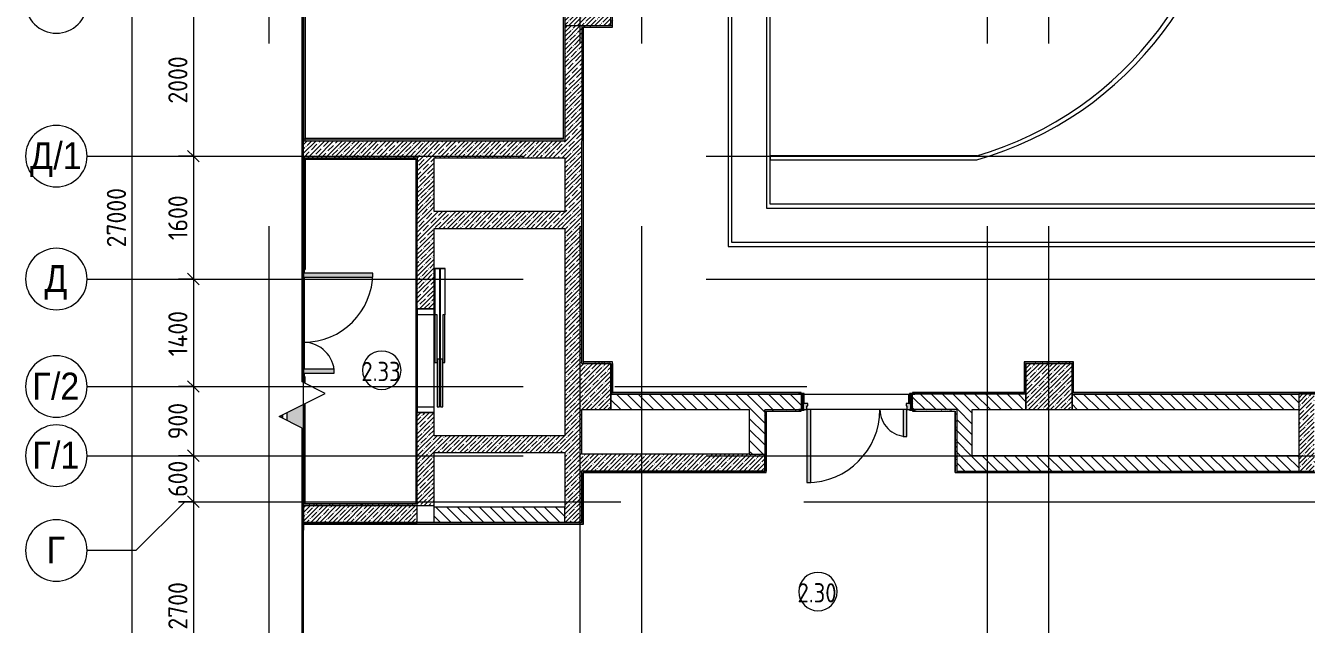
# Model space of a CAD drawing. Header units: millimetres. Extents: x -6228 to 201956, y -8553 to 30426.
# Drawn here: x 132094 to 148762, y 8903 to 16700 of the extents above; entities that cross this region are included whole.
import ezdxf

# ---------------------------------------------------------------- set-up
doc = ezdxf.new("R2010")
doc.units = ezdxf.units.MM
doc.linetypes.add('Осевая', pattern=[15875, 3175, -2381.25, 7937.5, -2381.25])
for name, color, linetype, lineweight in [('A-ANNO-DIMS', 7, 'Continuous', 9), ('A-ANNO-DIMS-100', 7, 'Continuous', 9), ('A-AREA-IDEN', 7, 'Continuous', 9), ('A-DETL-GENF', 7, 'Continuous', 9), ('A-WALL-4', 7, 'Continuous', 13), ('I-WALL-5', 7, 'Continuous', 9), ('S-COLS-2', 7, 'Continuous', 9), ('Оси', 7, 'Continuous', 9), ('Оси-1', 7, 'Continuous', 20), ('Оси-2', 7, 'Осевая', 9)]:
    doc.layers.add(name, color=color, linetype=linetype, lineweight=lineweight)
for name, color, linetype, lineweight, true_color in [('A-DOOR-5', 7, 'Continuous', 9, 0xaaaaaa), ('A-DOOR-6', 7, 'Continuous', 9, 0xe2e2e2), ('A-DOOR-FRAM-4', 7, 'Continuous', 9, 0xe2e2e2), ('A-DOOR-FRAM-5', 7, 'Continuous', 9, 0xaaaaaa), ('A-FLOR-3', 7, 'Continuous', 9, 0xaaaaaa), ('I-WALL-7', 9, 'Continuous', 9, 0x808080)]:
    doc.layers.add(name, color=color, linetype=linetype, lineweight=lineweight, true_color=true_color)
doc.styles.add('Arial_1', font='arial.ttf', dxfattribs={"width": 0.9, "height": 350})
doc.styles.add('GOST Common', font='GOST_Common.ttf', dxfattribs={"width": 0.9, "height": 250})
doc.styles.add('ISOCPEUR_1', font='isocpeur.ttf', dxfattribs={"width": 0.9, "height": 250})
doc.dimstyles.new('ISO-2_5_0_9К_БОЛЬШОЙ', dxfattribs={"dimscale": 304.8, "dimtxt": 248.995294, "dimasz": 0.492126, "dimexe": 0.393701, "dimexo": 0.984252, "dimgap": 0, "dimtad": 1, "dimdec": 0, "dimrnd": 10, "dimzin": 0, "dimdsep": 46, "dimtxsty": 'ISOCPEUR_1', "dimblk1": 'OBLIQUE', "dimblk2": 'OBLIQUE', "dimsah": 1, "dimcen": 0.09, "dimdle": 0.393701, "dimazin": 0, "dimtfac": 1, "dimtdec": 4, "dimtix": 1, "dimtmove": 0, "dimatfit": 3, "dimfxl": 1, "dimtvp": 1, "dimtolj": 1, "dimtzin": 0, "dimarcsym": 2})
doc.dimstyles.new('ISO-2_5_0_9К_БОЛЬШОЙ_1', dxfattribs={"dimscale": 304.8, "dimtxt": 248.995294, "dimasz": 0.492126, "dimexe": 0.393701, "dimexo": 0.984252, "dimgap": 0, "dimtad": 1, "dimdec": 0, "dimrnd": 10, "dimzin": 0, "dimdsep": 46, "dimtxsty": 'ISOCPEUR_1', "dimblk1": 'OBLIQUE', "dimblk2": 'OBLIQUE', "dimsah": 1, "dimcen": 0.09, "dimdle": 0.393701, "dimazin": 0, "dimtfac": 1, "dimtdec": 4, "dimtix": 1, "dimtmove": 2, "dimatfit": 3, "dimfxl": 1, "dimtvp": 1, "dimtolj": 1, "dimtzin": 0, "dimarcsym": 2})
pattern_1 = [(135, (96951.9, 0), (-70.71068, -70.71068), [])]
pattern_2 = [(45, (96951.9, 0), (-57.02463, 57.02463), []), (45, (97008.92, 0), (-57.02463, 57.02463), [100.806, -20.161, 3.353, -16.808])]
pattern_3 = [(0, (96951.896, 0), (121.92, 30.48), [10.058, -81.382, 10.058, -81.382, -487.68]), (0, (96951.896, 0), (121.92, 30.48), [-182.88, 10.058, -172.822, 10.058, -81.382, -213.36]), (0, (96951.896, 0), (121.92, 30.48), [-457.2, 10.058, -50.902, 10.058, -142.342]), (120, (96997.616, 15.24), (-87.356454, 90.345817), [10.058, -81.382, 10.058, -81.382, -487.68]), (120, (96997.616, 15.24), (-87.356454, 90.345817), [-182.88, 10.058, -172.822, 10.058, -81.382, -213.36]), (120, (96997.616, 15.24), (-87.356454, 90.345817), [-457.2, 10.058, -50.902, 10.058, -142.342]), (240, (97012.856, 76.2), (-34.563546, -120.825817), [10.058, -81.382, 10.058, -81.382, -487.68]), (240, (97012.856, 76.2), (-34.563546, -120.825817), [-182.88, 10.058, -172.822, 10.058, -81.382, -213.36]), (240, (97012.856, 76.2), (-34.563546, -120.825817), [-457.2, 10.058, -50.902, 10.058, -142.342])]

# ---------------------------------------------------------------- blocks, each defined once
blk = doc.blocks.new('BSC_Колонна _Прямоугольная - 600х600-V189-План зашивки приборов отопления в осях 1 этажа 12-23')
at = {"layer": 'S-COLS-2'}
h = blk.add_hatch(dxfattribs=at)
h.set_pattern_fill('FP_168', color=256, style=0, pattern_type=2)
h.set_pattern_definition([(45, (-42460, -17000), (-57.02463, 57.02463), []), (45, (-42402.975, -17000), (-57.02463, 57.02463), [100.806, -20.161, 3.353, -16.808])])
h.paths.add_polyline_path([(-300, -300), (300, -300), (300, 300), (-300, 300)])
for p, q in [((300, 300), (-300, 300)), ((-300, 300), (-300, -300)), ((300, -300), (300, 300)), ((-300, -300), (300, -300))]:
    blk.add_line(p, q, dxfattribs=at)
blk = doc.blocks.new('110_Дверь_СКБ_2Ст - Д-6_л__ ДОО_Дв_1450x2100h_Дверь из раздевальной в коридор-V204-План зашивки приборов отопления в осях 1 этажа 12-23')
at = {"layer": 'A-DOOR-5'}
h = blk.add_hatch(dxfattribs=at)
h.set_pattern_fill('FP_39', color=256, style=0, pattern_type=2)
h.set_pattern_definition([(135, (1576.41, 164.685), (-14.14214, -14.14214), []), (225, (1576.41, 164.685), (14.14214, -14.14214), [])])
h.paths.add_polyline_path([(737.5, 100), (712.5, 100), (712.5, -100), (737.5, -100)])
at = {"layer": 'A-DOOR-6'}
for points in [[(612.5, 1050), (612.5, 100), (662.5, 100), (662.5, 1050)], [(-637.5, 450), (-637.5, 100), (-587.5, 100), (-587.5, 450)]]:
    blk.add_hatch(color=256, dxfattribs=at).paths.add_polyline_path(points)
h = blk.add_hatch(color=256, dxfattribs=at)
h.paths.add_polyline_path([(-687.5, 100), (-687.5, 20), (-627.5, 20), (-627.5, 50), (-637.5, 50), (-637.5, 100)])
h.paths.add_polyline_path([(662.5, 100), (662.5, 50), (652.5, 50), (652.5, 20), (712.5, 20), (712.5, 100)])
at = {"layer": 'A-DOOR-FRAM-4'}
for points in [[(-742.5, 108), (-742.5, 100), (-672.5, 100), (-672.5, 108)], [(-672.5, 20), (-687.5, 20), (-687.5, -100), (-672.5, -100)], [(697.5, 108), (697.5, 100), (767.5, 100), (767.5, 108)], [(712.5, 20), (697.5, 20), (697.5, -100), (712.5, -100)], [(-672.5, -100), (-742.5, -100), (-742.5, -108), (-672.5, -108)], [(697.5, -100), (697.5, -108), (767.5, -108), (767.5, -100)]]:
    blk.add_hatch(color=256, dxfattribs=at).paths.add_polyline_path(points)
at = {"layer": 'A-DOOR-FRAM-5'}
h = blk.add_hatch(dxfattribs=at)
h.set_pattern_fill('FP_40', color=256, style=0, pattern_type=2)
h.set_pattern_definition([(45, (-546.384, 164.685), (-14.1421, 14.1421), []), (135, (-546.384, 164.685), (-14.1421, -14.1421), [])])
h.paths.add_polyline_path([(-712.5, 100), (-712.5, -100), (-687.5, -100), (-687.5, 100)])
at = {"layer": 'A-DOOR-5'}
for p, q in [((662.5, 1050), (612.5, 1050)), ((612.5, 1050), (612.5, 100)), ((662.5, 100), (662.5, 1050)), ((-637.5, 450), (-637.5, 100)), ((-587.5, 450), (-637.5, 450)), ((-587.5, 100), (-587.5, 450)), ((-637.5, 100), (-587.5, 100)), ((612.5, 100), (662.5, 100))]:
    blk.add_line(p, q, dxfattribs=at)
for centre, radius, start, end in [((662.5, 100), 950, 90, 180), ((-637.5, 100), 350, 360, 90)]:
    blk.add_arc(centre, radius, start, end, dxfattribs=at)
at = {"layer": 'A-DOOR-FRAM-5'}
for p, q in [((-672.5, 108), (-742.5, 108)), ((-742.5, 108), (-742.5, 100)), ((-742.5, 100), (-672.5, 100)), ((-687.5, 100), (-712.5, 100)), ((-712.5, 100), (-712.5, -100)), ((-637.5, 100), (-687.5, 100)), ((-687.5, 100), (-687.5, 20)), ((-687.5, -100), (-687.5, 100)), ((-687.5, 20), (-627.5, 20)), ((-672.5, 20), (-687.5, 20)), ((-687.5, 20), (-687.5, -100)), ((-672.5, 100), (-672.5, 108)), ((-672.5, -100), (-672.5, 20)), ((-637.5, 50), (-637.5, 100)), ((-627.5, 50), (-637.5, 50)), ((-627.5, 20), (-627.5, 50)), ((662.5, 50), (652.5, 50)), ((652.5, 50), (652.5, 20)), ((652.5, 20), (712.5, 20)), ((662.5, 100), (662.5, 50)), ((712.5, 100), (662.5, 100)), ((767.5, 108), (697.5, 108)), ((697.5, 108), (697.5, 100)), ((697.5, 100), (767.5, 100)), ((712.5, 20), (697.5, 20)), ((697.5, 20), (697.5, -100)), ((712.5, 20), (712.5, 100)), ((737.5, 100), (712.5, 100)), ((712.5, 100), (712.5, -100)), ((712.5, -100), (712.5, 20)), ((737.5, -100), (737.5, 100)), ((767.5, 100), (767.5, 108)), ((-672.5, -100), (-742.5, -100)), ((-742.5, -100), (-742.5, -108)), ((-742.5, -108), (-672.5, -108)), ((-712.5, -100), (-687.5, -100)), ((-687.5, -100), (-672.5, -100)), ((-672.5, -108), (-672.5, -100)), ((697.5, -100), (712.5, -100)), ((767.5, -100), (697.5, -100)), ((697.5, -100), (697.5, -108)), ((697.5, -108), (767.5, -108)), ((712.5, -100), (737.5, -100)), ((767.5, -108), (767.5, -100))]:
    blk.add_line(p, q, dxfattribs=at)
blk = doc.blocks.new('110_Дверь_СКБ_2Ст - Д-2 1450x2100h_Лестничная клетка EIS60-31576737-План зашивки приборов отопления в осях 1 этажа 12-23')
at = {"layer": 'A-DOOR-6'}
for points in [[(-588, 110), (-588, 1010), (-638, 1010), (-638, 110)], [(662, 510), (612, 510), (612, 110), (662, 110)]]:
    blk.add_hatch(color=256, dxfattribs=at).paths.add_polyline_path(points)
h = blk.add_hatch(color=256, dxfattribs=at)
h.paths.add_polyline_path([(712, 110), (662, 110), (662, 93), (712, 93)])
h.paths.add_polyline_path([(-638, 93), (-638, 110), (-688, 110), (-688, 93), (-670, 93)])
at = {"layer": 'A-DOOR-FRAM-4'}
for points in [[(-673, 110), (-673, 118), (-743, 118), (-743, 110)], [(767, 110), (767, 118), (698, 118), (698, 110)]]:
    blk.add_hatch(color=256, dxfattribs=at).paths.add_polyline_path(points)
at = {"layer": 'A-DOOR-5'}
for p, q in [((-638, 1010), (-638, 110)), ((-588, 1010), (-638, 1010)), ((-588, 110), (-588, 1010)), ((662, 510), (612, 510)), ((612, 510), (612, 110)), ((662, 110), (662, 510)), ((-638, 110), (-588, 110)), ((612, 110), (662, 110))]:
    blk.add_line(p, q, dxfattribs=at)
for centre, radius, start, end in [((-638, 110), 900, 0, 90), ((662, 110), 400, 90, 180)]:
    blk.add_arc(centre, radius, start, end, dxfattribs=at)
at = {"layer": 'A-DOOR-FRAM-5'}
for p, q in [((-673, 118), (-743, 118)), ((-743, 118), (-743, 110)), ((-743, 110), (-673, 110)), ((-638, 110), (-688, 110)), ((-688, 110), (-688, 93)), ((-673, 110), (-673, 118)), ((-638, 93), (-638, 110)), ((662, 110), (662, 93)), ((712, 110), (662, 110)), ((767, 118), (698, 118)), ((698, 118), (698, 110)), ((698, 110), (767, 110)), ((712, 93), (712, 110)), ((767, 110), (767, 118))]:
    blk.add_line(p, q, dxfattribs=at)
blk = doc.blocks.new('DOR_Дверь лифта - 1350х2050h-19118285-План зашивки приборов отопления в осях 1 этажа 12-23')
at = {"layer": 'A-DOOR-5'}
for p, q in [((-600, 125), (-720, 125)), ((-720, 125), (-720, 110)), ((-720, 110), (-600, 110)), ((-675, 110), (-675, -110)), ((-600, 110), (-675, 110)), ((-600, 110), (-600, 125)), ((600, 110), (-600, 110)), ((-600, 110), (-600, -110)), ((720, 125), (600, 125)), ((600, 125), (600, 110)), ((600, -110), (600, 110)), ((675, 110), (600, 110)), ((600, 110), (720, 110)), ((675, -110), (675, 110)), ((720, 110), (720, 125)), ((-675, -110), (-600, -110)), ((-600, -110), (600, -110)), ((-600, -150), (-600, -180)), ((20, -150), (-600, -150)), ((-20, -120), (-20, -150)), ((600, -120), (-20, -120)), ((-20, -150), (600, -150)), ((20, -180), (20, -150)), ((600, -110), (675, -110)), ((600, -150), (600, -120)), ((-600, -180), (20, -180)), ((-600, -190), (-600, -220)), ((20, -190), (-600, -190)), ((-600, -220), (20, -220)), ((-20, -220), (-20, -250)), ((600, -220), (-20, -220)), ((-20, -250), (600, -250)), ((20, -220), (20, -190)), ((600, -250), (600, -220))]:
    blk.add_line(p, q, dxfattribs=at)
at = {"layer": 'A-DOOR-FRAM-5'}
for p, q in [((600, -117), (600, -120)), ((1203, -117), (600, -117)), ((600, -120), (1200, -120)), ((1200, -120), (1200, -180)), ((1203, -183), (1203, -117)), ((1200, -180), (20, -180)), ((20, -180), (20, -183)), ((20, -183), (1203, -183)), ((1203, -187), (20, -187)), ((20, -187), (20, -190)), ((20, -190), (1200, -190)), ((600, -250), (600, -253)), ((1200, -250), (600, -250)), ((600, -253), (1203, -253)), ((1200, -190), (1200, -250)), ((1203, -253), (1203, -187))]:
    blk.add_line(p, q, dxfattribs=at)
blk = doc.blocks.new('DET_L_Линия разрыва - М100-30654842-План зашивки приборов отопления в осях 1 этажа 12-23')
at = {"layer": 'A-DETL-GENF'}
for p, q in [((11890, 300), (11740, 0)), ((12190, -300), (11890, 300)), ((11740, 0), (0, 0)), ((12340, 0), (12190, -300)), ((24080, 0), (12340, 0))]:
    blk.add_line(p, q, dxfattribs=at)
blk = doc.blocks.new('Ось сетки - D8-29747960-План зашивки приборов отопления в осях 1 этажа 12-23')
at = {"layer": 'Оси-1'}
for start, end in [(360, 180), (180, 360)]:
    blk.add_arc((0, 0), 4, start, end, dxfattribs=at)
blk = doc.blocks.new('DIMBLOCK6-План зашивки приборов отопления в осях 1 этажа 12-23')
at = {"layer": 'A-ANNO-DIMS-100', "lineweight": 20}
for p, q in [((134278, 17000), (134203, 17075)), ((134278, 17000), (134353, 16925)), ((134278, 15000), (134203, 15075)), ((134278, 15000), (134353, 14925))]:
    blk.add_line(p, q, dxfattribs=at)
at = {"layer": 'A-ANNO-DIMS-100'}
for p, q in [((134084, 17000), (134398, 17000)), ((134278, 17000), (134084, 17000)), ((134278, 17000), (134278, 15000)), ((134084, 15000), (134398, 15000)), ((134278, 15000), (134084, 15000))]:
    blk.add_line(p, q, dxfattribs=at)
at = {"layer": 'A-ANNO-DIMS-100', "color": 0, "insert": (133951, 15684), "char_height": 250, "width": 758.48, "attachment_point": 1, "rotation": 90, "line_spacing_factor": 1.149209, "style": 'ISOCPEUR_1'}
blk.add_mtext('2000', dxfattribs=at)
blk = doc.blocks.new('_Oblique')
at = {"color": 0, "linetype": 'ByBlock', "lineweight": -2}
blk.add_line((-0.5, -0.5), (0.5, 0.5), dxfattribs=at)
blk = doc.blocks.new('DIMBLOCK7-План зашивки приборов отопления в осях 1 этажа 12-23')
at = {"layer": 'A-ANNO-DIMS-100', "lineweight": 20}
for p, q in [((134278, 15000), (134203, 15075)), ((134278, 15000), (134353, 14925)), ((134278, 13400), (134203, 13475)), ((134278, 13400), (134353, 13325))]:
    blk.add_line(p, q, dxfattribs=at)
at = {"layer": 'A-ANNO-DIMS-100'}
for p, q in [((134084, 15000), (134398, 15000)), ((134278, 15000), (134084, 15000)), ((134278, 15000), (134278, 13400)), ((134084, 13400), (134398, 13400)), ((134278, 13400), (134084, 13400))]:
    blk.add_line(p, q, dxfattribs=at)
at = {"layer": 'A-ANNO-DIMS-100', "color": 0, "insert": (133951, 13906), "char_height": 250, "width": 706.76, "attachment_point": 1, "rotation": 90, "line_spacing_factor": 1.149209, "style": 'ISOCPEUR_1'}
blk.add_mtext('1600', dxfattribs=at)
blk = doc.blocks.new('DIMBLOCK8-План зашивки приборов отопления в осях 1 этажа 12-23')
at = {"layer": 'A-ANNO-DIMS-100'}
for p, q in [((134084, 13400), (134398, 13400)), ((134278, 13400), (134084, 13400)), ((134278, 13400), (134278, 12000)), ((134084, 12000), (134398, 12000)), ((134278, 12000), (134084, 12000))]:
    blk.add_line(p, q, dxfattribs=at)
at = {"layer": 'A-ANNO-DIMS-100', "lineweight": 20}
for p, q in [((134278, 13400), (134203, 13475)), ((134278, 13400), (134353, 13325)), ((134278, 12000), (134203, 12075)), ((134278, 12000), (134353, 11925))]:
    blk.add_line(p, q, dxfattribs=at)
at = {"layer": 'A-ANNO-DIMS-100', "color": 0, "insert": (133951, 12394), "char_height": 250, "width": 735.49, "attachment_point": 1, "rotation": 90, "line_spacing_factor": 1.149209, "style": 'ISOCPEUR_1'}
blk.add_mtext('1400', dxfattribs=at)
blk = doc.blocks.new('DIMBLOCK9-План зашивки приборов отопления в осях 1 этажа 12-23')
at = {"layer": 'A-ANNO-DIMS-100', "lineweight": 20}
for p, q in [((134278, 12000), (134203, 12075)), ((134278, 12000), (134353, 11925)), ((134278, 11100), (134203, 11175)), ((134278, 11100), (134353, 11025))]:
    blk.add_line(p, q, dxfattribs=at)
at = {"layer": 'A-ANNO-DIMS-100'}
for p, q in [((134084, 12000), (134398, 12000)), ((134278, 12000), (134084, 12000)), ((134278, 12000), (134278, 11100)), ((134084, 11100), (134398, 11100)), ((134278, 11100), (134084, 11100))]:
    blk.add_line(p, q, dxfattribs=at)
at = {"layer": 'A-ANNO-DIMS-100', "color": 0, "insert": (133951, 11313), "char_height": 250, "width": 568.86, "attachment_point": 1, "rotation": 90, "line_spacing_factor": 1.149209, "style": 'ISOCPEUR_1'}
blk.add_mtext('900', dxfattribs=at)
blk = doc.blocks.new('DIMBLOCK10-План зашивки приборов отопления в осях 1 этажа 12-23')
at = {"layer": 'A-ANNO-DIMS-100', "lineweight": 20}
for p, q in [((134278, 11100), (134203, 11175)), ((134278, 11100), (134353, 11025)), ((134278, 10500), (134203, 10575)), ((134278, 10500), (134353, 10425))]:
    blk.add_line(p, q, dxfattribs=at)
at = {"layer": 'A-ANNO-DIMS-100'}
for p, q in [((134084, 11100), (134398, 11100)), ((134278, 11100), (134084, 11100)), ((134278, 11100), (134278, 10500)), ((134084, 10500), (134398, 10500)), ((134278, 10500), (134084, 10500))]:
    blk.add_line(p, q, dxfattribs=at)
at = {"layer": 'A-ANNO-DIMS-100', "color": 0, "insert": (133951, 10563), "char_height": 250, "width": 568.86, "attachment_point": 1, "rotation": 90, "line_spacing_factor": 1.149209, "style": 'ISOCPEUR_1'}
blk.add_mtext('600', dxfattribs=at)
blk = doc.blocks.new('DIMBLOCK11-План зашивки приборов отопления в осях 1 этажа 12-23')
at = {"layer": 'A-ANNO-DIMS-100', "lineweight": 20}
for p, q in [((134278, 10500), (134203, 10575)), ((134278, 10500), (134353, 10425)), ((134278, 7800), (134203, 7875)), ((134278, 7800), (134353, 7725))]:
    blk.add_line(p, q, dxfattribs=at)
at = {"layer": 'A-ANNO-DIMS-100'}
for p, q in [((134084, 10500), (134398, 10500)), ((134278, 10500), (134084, 10500)), ((134278, 10500), (134278, 7800)), ((134084, 7800), (134398, 7800)), ((134278, 7800), (134084, 7800))]:
    blk.add_line(p, q, dxfattribs=at)
at = {"layer": 'A-ANNO-DIMS-100', "color": 0, "insert": (133951, 8834), "char_height": 250, "width": 758.48, "attachment_point": 1, "rotation": 90, "line_spacing_factor": 1.149209, "style": 'ISOCPEUR_1'}
blk.add_mtext('2700', dxfattribs=at)
blk = doc.blocks.new('DIMBLOCK14-План зашивки приборов отопления в осях 1 этажа 12-23')
at = {"layer": 'A-ANNO-DIMS-100', "lineweight": 20}
for p, q in [((133478, 27000), (133403, 27075)), ((133478, 27000), (133553, 26925)), ((133478, 0), (133403, 75)), ((133478, 0), (133553, -75))]:
    blk.add_line(p, q, dxfattribs=at)
at = {"layer": 'A-ANNO-DIMS-100'}
for p, q in [((133478, 27120), (133478, -120)), ((133284, 27000), (133598, 27000)), ((133478, 27000), (133284, 27000)), ((133284, 0), (133598, 0)), ((133478, 0), (133284, 0))]:
    blk.add_line(p, q, dxfattribs=at)
at = {"layer": 'A-ANNO-DIMS-100', "color": 0, "insert": (133151, 13812), "char_height": 250, "width": 948.1, "attachment_point": 1, "rotation": 90, "line_spacing_factor": 1.149209, "style": 'ISOCPEUR_1'}
blk.add_mtext('27000', dxfattribs=at)
blk = doc.blocks.new('Марка_Помещения - Номер-25198446-План зашивки приборов отопления в осях 1 этажа 12-23')
at = {"layer": 'A-AREA-IDEN'}
for start, end in [(360, 180), (180, 360)]:
    blk.add_arc((0, 0), 2.5, start, end, dxfattribs=at)

msp = doc.modelspace()

# ---------------------------------------------------------------- hatches: boundary and pattern name
at = {"layer": 'I-WALL-5'}
h = msp.add_hatch(dxfattribs=at)
h.set_pattern_fill('FP_157', color=256, style=0, pattern_type=2)
h.set_pattern_definition(pattern_2)
h.paths.add_polyline_path([(135694.5, 10450), (135711.9, 10450), (135711.9, 11768.5), (135491.9, 11658.5), (135491.9, 11561.2), (135694.5, 11459.9), (135694.5, 10468.1)])
h.paths.add_polyline_path([(135711.9, 12051.2), (135711.9, 12125), (135694.5, 12125), (135694.5, 12059.9), (135701.3, 12056.5)])
h.paths.add_polyline_path([(135694.5, 13525), (135711.9, 13525), (135711.9, 21575), (135694.5, 21575), (135694.5, 13580)])
h.paths.add_polyline_path([(135694.5, 22975), (135711.9, 22975), (135711.9, 23420.3), (135694.5, 23420.3), (135694.5, 23030)])
h = msp.add_hatch(dxfattribs=at)
h.set_pattern_fill('FP_157', color=256, style=0, pattern_type=2)
h.set_pattern_definition(pattern_2)
h.paths.add_polyline_path([(139111.9, 15200), (139331.9, 15200), (139331.9, 16700), (139111.9, 16700), (139111.9, 15390.1)])
h = msp.add_hatch(dxfattribs=at)
h.set_pattern_fill('FP_157', color=256, style=0, pattern_type=2)
h.set_pattern_definition(pattern_2)
h.paths.add_polyline_path([(139331.9, 14980), (139331.9, 15200), (135711.9, 15200), (135711.9, 14980), (139111.9, 14980)])
h = msp.add_hatch(dxfattribs=at)
h.set_pattern_fill('FP_157', color=256, style=0, pattern_type=2)
h.set_pattern_definition(pattern_2)
h.paths.add_polyline_path([(137411.9, 14280), (137411.9, 14980), (137191.9, 14980), (137191.9, 14280)])
h = msp.add_hatch(dxfattribs=at)
h.set_pattern_fill('FP_157', color=256, style=0, pattern_type=2)
h.set_pattern_definition(pattern_2)
h.paths.add_polyline_path([(139111.9, 10230), (139331.9, 10230), (139331.9, 11700), (139111.9, 11700), (139111.9, 10430)])
h.paths.add_polyline_path([(139331.9, 12300), (139331.9, 14980), (139111.9, 14980), (139111.9, 12300)])
h = msp.add_hatch(dxfattribs=at)
h.set_pattern_fill('FP_157', color=256, style=0, pattern_type=2)
h.set_pattern_definition(pattern_2)
h.paths.add_polyline_path([(137411.9, 10450), (137411.9, 11660), (137191.9, 11660), (137191.9, 10450)])
h.paths.add_polyline_path([(137411.9, 13010), (137411.9, 14280), (137191.9, 14280), (137191.9, 13010)])
h = msp.add_hatch(dxfattribs=at)
h.set_pattern_fill('FP_157', color=256, style=0, pattern_type=2)
h.set_pattern_definition(pattern_2)
h.paths.add_polyline_path([(139111.9, 14060), (139111.9, 14280), (137411.9, 14280), (137411.9, 14060), (138179.9, 14060)])
h = msp.add_hatch(dxfattribs=at)
h.set_pattern_fill('FP_159', color=256, style=0, pattern_type=2)
h.set_pattern_definition(pattern_1)
h.paths.add_polyline_path([(148661.9, 11700), (148661.9, 11900), (145711.9, 11900), (145711.9, 11700), (148555.1, 11700)])
h.paths.add_polyline_path([(145111.9, 11700), (145111.9, 11900), (143637.6, 11900), (143637.6, 11700), (144732.7, 11700)])
h.paths.add_polyline_path([(142187.6, 11700), (142187.6, 11900), (139711.9, 11900), (139711.9, 11700), (142157.6, 11700)])
h = msp.add_hatch(dxfattribs=at)
h.set_pattern_fill('FP_157', color=256, style=0, pattern_type=2)
h.set_pattern_definition(pattern_2)
h.paths.add_polyline_path([(148661.9, 10900), (148861.9, 10900), (148861.9, 11900), (148661.9, 11900), (148661.9, 11100)])
h = msp.add_hatch(dxfattribs=at)
h.set_pattern_fill('FP_159', color=256, style=0, pattern_type=2)
h.set_pattern_definition(pattern_1)
h.paths.add_polyline_path([(141712.6, 11120), (141712.6, 11700), (141512.6, 11700), (141512.6, 11120)])
h = msp.add_hatch(dxfattribs=at)
h.set_pattern_fill('FP_159', color=256, style=0, pattern_type=2)
h.set_pattern_definition(pattern_1)
h.paths.add_polyline_path([(144412.6, 11100), (144412.6, 11700), (144212.6, 11700), (144212.6, 11100)])
h = msp.add_hatch(dxfattribs=at)
h.set_pattern_fill('FP_157', color=256, style=0, pattern_type=2)
h.set_pattern_definition(pattern_2)
h.paths.add_polyline_path([(135441.9, 11586.2), (135441.9, 11633.5), (135394.5, 11609.9)])
h = msp.add_hatch(dxfattribs=at)
h.set_pattern_fill('FP_157', color=256, style=0, pattern_type=2)
h.set_pattern_definition(pattern_2)
h.paths.add_polyline_path([(139111.9, 11140), (139111.9, 11360), (137411.9, 11360), (137411.9, 11140), (138179.9, 11140)])
h = msp.add_hatch(dxfattribs=at)
h.set_pattern_fill('FP_157', color=256, style=0, pattern_type=2)
h.set_pattern_definition(pattern_2)
h.paths.add_polyline_path([(141712.6, 10900), (141712.6, 11120), (139331.9, 11120), (139331.9, 10900), (141092.2, 10900)])
h = msp.add_hatch(dxfattribs=at)
h.set_pattern_fill('FP_159', color=256, style=0, pattern_type=2)
h.set_pattern_definition(pattern_1)
h.paths.add_polyline_path([(158111.9, 10900), (158111.9, 11100), (156291.9, 11100), (156291.9, 10900), (157838.1, 10900)])
h.paths.add_polyline_path([(155391.9, 10900), (155391.9, 11100), (155181.9, 11100), (155181.9, 10900), (155289.8, 10900)])
h.paths.add_polyline_path([(154261.9, 10900), (154481.9, 10900), (154481.9, 11100), (154261.9, 11100), (154261.9, 10980)])
h.paths.add_polyline_path([(152377.5, 10900), (152451.9, 10900), (152451.9, 11100), (148861.9, 11100), (148861.9, 10900), (152013.5, 10900)])
h.paths.add_polyline_path([(153469.6, 10900), (153561.9, 10900), (153561.9, 11100), (153351.9, 11100), (153351.9, 10900)])
h.paths.add_polyline_path([(148373.1, 10900), (148661.9, 10900), (148661.9, 11100), (144212.6, 11100), (144212.6, 10900), (147645, 10900)])
h = msp.add_hatch(dxfattribs=at)
h.set_pattern_fill('FP_157', color=256, style=0, pattern_type=2)
h.set_pattern_definition(pattern_2)
h.paths.add_polyline_path([(137191.9, 10230), (137191.9, 10450), (135711.9, 10450), (135711.9, 10230), (136723.7, 10230)])
h = msp.add_hatch(dxfattribs=at)
h.set_pattern_fill('FP_159', color=256, style=0, pattern_type=2)
h.set_pattern_definition(pattern_1)
h.paths.add_polyline_path([(139111.9, 10230), (139111.9, 10430), (137411.9, 10430), (137411.9, 10230), (138179.9, 10230)])
at = {"layer": 'I-WALL-7'}
h = msp.add_hatch(dxfattribs=at)
h.set_pattern_fill('FP_186', color=256, style=0, pattern_type=2)
h.set_pattern_definition(pattern_3)
h.paths.add_polyline_path([(135711.9, 15200), (135731.9, 15200), (135731.9, 21575), (135719.9, 21575), (135719.9, 21520), (135711.9, 21520), (135711.9, 15220)])
h.paths.add_polyline_path([(135731.9, 22975), (135731.9, 23380), (135711.9, 23380), (135711.9, 23030), (135719.9, 23030), (135719.9, 22975)])
h = msp.add_hatch(dxfattribs=at)
h.set_pattern_fill('FP_186', color=256, style=0, pattern_type=2)
h.set_pattern_definition(pattern_3)
h.paths.add_polyline_path([(139091.9, 15220), (139111.9, 15220), (139111.9, 23380), (139091.9, 23379), (139091.9, 15390.1)])
h = msp.add_hatch(dxfattribs=at)
h.set_pattern_fill('FP_186', color=256, style=0, pattern_type=2)
h.set_pattern_definition(pattern_3)
h.paths.add_polyline_path([(139731.9, 16680), (139731.9, 17320), (139711.9, 17320), (139711.9, 16680)])
h = msp.add_hatch(dxfattribs=at)
h.set_pattern_fill('FP_186', color=256, style=0, pattern_type=2)
h.set_pattern_definition(pattern_3)
h.paths.add_polyline_path([(139711.9, 16680), (139711.9, 16700), (139331.9, 16700), (139331.9, 16680), (139636.1, 16680)])
h = msp.add_hatch(dxfattribs=at)
h.set_pattern_fill('FP_186', color=256, style=0, pattern_type=2)
h.set_pattern_definition(pattern_3)
h.paths.add_polyline_path([(139351.9, 12300), (139351.9, 16680), (139331.9, 16680), (139331.9, 12300)])
h = msp.add_hatch(dxfattribs=at)
h.set_pattern_fill('FP_186', color=256, style=0, pattern_type=2)
h.set_pattern_definition(pattern_3)
h.paths.add_polyline_path([(138179.9, 15200), (139111.9, 15200), (139111.9, 15220), (135711.9, 15220), (135711.9, 15200), (136723.7, 15200)])
h = msp.add_hatch(dxfattribs=at)
h.set_pattern_fill('FP_186', color=256, style=0, pattern_type=2)
h.set_pattern_definition(pattern_3)
h.paths.add_polyline_path([(137191.9, 14960), (137191.9, 14980), (135711.9, 14980), (135711.9, 14960), (137171.9, 14960)])
h = msp.add_hatch(dxfattribs=at)
h.set_pattern_fill('FP_186', color=256, style=0, pattern_type=2)
h.set_pattern_definition(pattern_3)
h.paths.add_polyline_path([(135711.9, 10450), (135731.9, 10450), (135731.9, 11778.5), (135711.9, 11768.5), (135711.9, 10757.6)])
h.paths.add_polyline_path([(135731.9, 12041.2), (135731.9, 12125), (135719.9, 12125), (135719.9, 12070), (135711.9, 12070), (135712.8, 12050.7), (135719.9, 12047.2)])
h.paths.add_polyline_path([(135731.9, 13525), (135731.9, 14960), (135711.9, 14960), (135712.7, 13580), (135719.9, 13580), (135719.9, 13525)])
h = msp.add_hatch(dxfattribs=at)
h.set_pattern_fill('FP_186', color=256, style=0, pattern_type=2)
h.set_pattern_definition(pattern_3)
h.paths.add_polyline_path([(137191.9, 10470), (137191.9, 14960), (137171.9, 14960), (137171.9, 10470)])
h = msp.add_hatch(dxfattribs=at)
h.set_pattern_fill('FP_186', color=256, style=0, pattern_type=2)
h.set_pattern_definition(pattern_3)
h.paths.add_polyline_path([(139711.9, 12300), (139731.9, 12300), (139731.9, 12320), (139351.9, 12320), (139351.9, 12300), (139636.1, 12300)])
h = msp.add_hatch(dxfattribs=at)
h.set_pattern_fill('FP_186', color=256, style=0, pattern_type=2)
h.set_pattern_definition(pattern_3)
h.paths.add_polyline_path([(139731.9, 11900), (139731.9, 12300), (139711.9, 12300), (139711.9, 11900)])
h = msp.add_hatch(dxfattribs=at)
h.set_pattern_fill('FP_186', color=256, style=0, pattern_type=2)
h.set_pattern_definition(pattern_3)
h.paths.add_polyline_path([(145111.9, 11920), (145111.9, 12320), (145091.9, 12320), (145091.9, 11920)])
h = msp.add_hatch(dxfattribs=at)
h.set_pattern_fill('FP_186', color=256, style=0, pattern_type=2)
h.set_pattern_definition(pattern_3)
h.paths.add_polyline_path([(145711.9, 12300), (145731.9, 12300), (145731.9, 12320), (145111.9, 12320), (145111.9, 12300), (145460.7, 12300)])
h = msp.add_hatch(dxfattribs=at)
h.set_pattern_fill('FP_186', color=256, style=0, pattern_type=2)
h.set_pattern_definition(pattern_3)
h.paths.add_polyline_path([(145731.9, 11900), (145731.9, 12300), (145711.9, 12300), (145711.9, 11900)])
h = msp.add_hatch(dxfattribs=at)
h.set_pattern_fill('FP_186', color=256, style=0, pattern_type=2)
h.set_pattern_definition(pattern_3)
h.paths.add_polyline_path([(143667.6, 11900), (145111.9, 11900), (145111.9, 11920), (143637.6, 11920), (143637.6, 11908), (143667.6, 11908), (143667.6, 11900.4)])
h.paths.add_polyline_path([(141820.3, 11900), (142157.6, 11900), (142157.6, 11908), (142187.6, 11908), (142187.6, 11920), (139731.9, 11920), (139731.9, 11900), (141092.2, 11900)])
h = msp.add_hatch(dxfattribs=at)
h.set_pattern_fill('FP_186', color=256, style=0, pattern_type=2)
h.set_pattern_definition(pattern_3)
h.paths.add_polyline_path([(151111.9, 11900), (151111.9, 11920), (145731.9, 11920), (145731.9, 11900), (150557.3, 11900)])
h = msp.add_hatch(dxfattribs=at)
h.set_pattern_fill('FP_186', color=256, style=0, pattern_type=2)
h.set_pattern_definition(pattern_3)
h.paths.add_polyline_path([(144191.6, 11680), (144192.6, 11680), (144192.6, 11700), (143667.6, 11698.9), (143667.6, 11692), (143637.6, 11692), (143637.6, 11680), (144004.6, 11680)])
h.paths.add_polyline_path([(142157.6, 11680), (142187.6, 11680), (142187.6, 11692), (142157.6, 11692), (142157.6, 11700), (141712.6, 11700), (141712.6, 11680), (141820.3, 11680)])
h = msp.add_hatch(dxfattribs=at)
h.set_pattern_fill('FP_186', color=256, style=0, pattern_type=2)
h.set_pattern_definition(pattern_3)
h.paths.add_polyline_path([(141712.6, 10900), (141732.6, 10900), (141732.6, 11680), (141712.6, 11680), (141712.6, 11120)])
h = msp.add_hatch(dxfattribs=at)
h.set_pattern_fill('FP_186', color=256, style=0, pattern_type=2)
h.set_pattern_definition(pattern_3)
h.paths.add_polyline_path([(144192.6, 10900), (144212.6, 10900), (144212.6, 11700), (144192.6, 11700), (144192.6, 11336.7)])
h = msp.add_hatch(dxfattribs=at)
h.set_pattern_fill('FP_186', color=256, style=0, pattern_type=2)
h.set_pattern_definition(pattern_3)
h.paths.add_polyline_path([(139331.9, 10210), (139351.9, 10210), (139351.9, 10900), (139331.9, 10900), (139331.9, 10230)])
h = msp.add_hatch(dxfattribs=at)
h.set_pattern_fill('FP_186', color=256, style=0, pattern_type=2)
h.set_pattern_definition(pattern_3)
h.paths.add_polyline_path([(141732.6, 10880), (141732.6, 10900), (139351.9, 10900), (139352.9, 10880), (141092.2, 10880)])
h = msp.add_hatch(dxfattribs=at)
h.set_pattern_fill('FP_186', color=256, style=0, pattern_type=2)
h.set_pattern_definition(pattern_3)
h.paths.add_polyline_path([(157838.1, 10880), (158311.9, 10880), (158311.9, 10900), (156091.9, 10900), (156091.9, 10880), (157110.1, 10880)])
h.paths.add_polyline_path([(155289.8, 10880), (155391.9, 10880), (155391.9, 10900), (155181.9, 10900), (155181.9, 10880)])
h.paths.add_polyline_path([(153561.9, 10880), (153561.9, 10900), (153351.9, 10900), (153351.9, 10880), (153469.6, 10880)])
h.paths.add_polyline_path([(152651.9, 10880), (152651.9, 10900), (144192.6, 10900), (144192.6, 10880), (152377.5, 10880)])
h.paths.add_polyline_path([(154261.9, 10880), (154481.9, 10880), (154481.9, 10900), (154261.9, 10900)])
h = msp.add_hatch(dxfattribs=at)
h.set_pattern_fill('FP_186', color=256, style=0, pattern_type=2)
h.set_pattern_definition(pattern_3)
h.paths.add_polyline_path([(137191.9, 10450), (137191.9, 10470), (135731.9, 10470), (135731.9, 10450), (136723.7, 10450)])
h = msp.add_hatch(dxfattribs=at)
h.set_pattern_fill('FP_186', color=256, style=0, pattern_type=2)
h.set_pattern_definition(pattern_3)
h.paths.add_polyline_path([(139331.9, 10210), (139331.9, 10230), (135694.5, 10230), (135694.5, 10210), (138179.9, 10210)])
h = msp.add_hatch(dxfattribs=at)
h.set_pattern_fill('FP_186', color=256, style=0, pattern_type=2)
h.set_pattern_definition(pattern_3)
h.paths.add_polyline_path([(135711.9, 7900), (135711.9, 8000), (135694.5, 8000), (135694.5, 7900)])
h.paths.add_polyline_path([(135711.9, 10130), (135711.9, 10230), (135694.5, 10230), (135694.5, 10130)])
at = {"layer": 'S-COLS-2'}
h = msp.add_hatch(dxfattribs=at)
h.set_pattern_fill('FP_157', color=256, style=0, pattern_type=2)
h.set_pattern_definition(pattern_2)
h.paths.add_polyline_path([(139111.9, 11700), (139711.9, 11700), (139711.9, 12300), (139111.9, 12300), (139111.9, 11915.7)])
h = msp.add_hatch(dxfattribs=at)
h.set_pattern_fill('FP_157', color=256, style=0, pattern_type=2)
h.set_pattern_definition(pattern_2)
h.paths.add_polyline_path([(145111.9, 11700), (145711.9, 11700), (145711.9, 12300), (145111.9, 12300), (145111.9, 11900)])

# ---------------------------------------------------------------- linework, layer by layer
at = {"layer": 'A-FLOR-3'}
for p, q in [((141235.5, 24981.3), (141235.5, 13824.4)), ((141285.5, 13874.4), (141285.5, 24931.3)), ((141735.5, 24481.3), (141735.5, 14324.4)), ((141785.5, 14374.4), (141785.5, 24431.3)), ((144471.6, 15002.8), (141781.9, 15002.8)), ((141781.9, 15002.8), (141781.9, 14952.8)), ((141781.9, 14952.8), (144471.6, 14952.8)), ((151388.7, 14374.4), (141785.5, 14374.4)), ((141735.5, 14324.4), (161091.9, 14324.4)), ((161541.9, 13874.4), (141285.5, 13874.4)), ((141235.5, 13824.4), (161591.9, 13824.4)), ((135721.9, 13475), (135721.9, 13525)), ((135721.9, 12225), (135721.9, 13425)), ((135721.9, 12125), (135721.9, 12175)), ((143587.6, 11780), (143587.6, 11889.6)), ((143587.6, 11889.6), (143597.6, 11889.6))]:
    msp.add_line(p, q, dxfattribs=at)
for centre, radius, start, end in [((143216.9, 19382.8), 4604.2, 285.81331, 74.18669), ((143187.4, 19382.8), 4564.4, 286.34112, 73.65888)]:
    msp.add_arc(centre, radius, start, end, dxfattribs=at)
at = {"layer": 'A-WALL-4'}
for p, q in [((139091.9, 23380), (139091.9, 15220)), ((135711.9, 15200), (135711.9, 21520)), ((139331.9, 16700), (139331.9, 15200)), ((139352.9, 16680), (139351.9, 16680)), ((139351.9, 16680), (139351.9, 12320)), ((135711.9, 15200), (135731.9, 15200)), ((139090.9, 15220), (139091.9, 15220)), ((135711.9, 14980), (137191.9, 14980)), ((135711.9, 14980), (135711.9, 13580)), ((137171.9, 14960), (135731.9, 14960)), ((135731.9, 14960), (135731.9, 13525)), ((137191.9, 14980), (137191.9, 14280)), ((139731.9, 12320), (139351.9, 12320)), ((139731.9, 12300), (139731.9, 11920)), ((145091.9, 12320), (145091.9, 11920)), ((145731.9, 11920), (145731.9, 12300)), ((135711.9, 12051.2), (135711.9, 12070)), ((135731.9, 12041.2), (135731.9, 12125)), ((139711.9, 11900), (142157.6, 11900)), ((145111.9, 11900), (143667.6, 11900)), ((145090.9, 11920), (145091.9, 11920)), ((145711.9, 11900), (148661.9, 11900)), ((151091.9, 11920), (145731.9, 11920)), ((135711.9, 11768.5), (135711.9, 10450)), ((135731.9, 10470), (135731.9, 11778.5)), ((141712.6, 11700), (142157.6, 11700)), ((141712.6, 11700), (141712.6, 11120)), ((141732.6, 11680), (142187.6, 11680)), ((141732.6, 11680), (141732.6, 10900)), ((144212.6, 11700), (143667.6, 11700)), ((144192.6, 11680), (144191.6, 11680)), ((144192.6, 11680), (144192.6, 10900)), ((137191.9, 10450), (137191.9, 11660)), ((141512.6, 11120), (141712.6, 11120)), ((148661.9, 11100), (148661.9, 10900)), ((141712.6, 10900), (139331.9, 10900)), ((139351.9, 10210), (139351.9, 10880)), ((141732.6, 10880), (139351.9, 10880)), ((144191.6, 10880), (144192.6, 10880)), ((144212.6, 10900), (148661.9, 10900)), ((135711.9, 10450), (137191.9, 10450)), ((137171.9, 10470), (135731.9, 10470)), ((139111.9, 10230), (139111.9, 10430)), ((135711.9, 10230), (135694.5, 10230)), ((135711.9, 10210), (135711.9, 10130))]:
    msp.add_line(p, q, dxfattribs=at)
at = {"layer": 'I-WALL-5'}
for p, q in [((139090.9, 23379), (139090.9, 15220)), ((135731.9, 15200), (135731.9, 21625)), ((135732.9, 21625), (135732.9, 15220.5)), ((139731.9, 16680), (139731.9, 17320)), ((139732.9, 16679), (139732.9, 17321)), ((139111.9, 16700), (139111.9, 15200)), ((139352.9, 16680), (139731.9, 16680)), ((139352.9, 12321), (139352.9, 16679)), ((139352.9, 16679), (139732.9, 16679)), ((139091.9, 16620.4), (139090.9, 16620.4)), ((135731.9, 16499.6), (135732.9, 16499.6)), ((135732.9, 16398.1), (135731.9, 16398.1)), ((139090.9, 15220), (135711.9, 15220)), ((135731.9, 15231), (139090.9, 15231)), ((139090.9, 15230), (135731.9, 15230)), ((135731.9, 15220.5), (135732.9, 15220.5)), ((135731.9, 15200), (139111.9, 15200)), ((139331.9, 12300), (139331.9, 15200)), ((135732.9, 14959), (137170.9, 14959)), ((135732.9, 13525), (135732.9, 14959)), ((137170.9, 14959), (137170.9, 10471)), ((137171.9, 14960), (137171.9, 10470)), ((137411.9, 14980), (139111.9, 14980)), ((137411.9, 14280), (137411.9, 14980)), ((139111.9, 14980), (139111.9, 14280)), ((137191.9, 12935), (137191.9, 14280)), ((139111.9, 14280), (137411.9, 14280)), ((137411.9, 13010), (137411.9, 14060)), ((137411.9, 14060), (139111.9, 14060)), ((139111.9, 14060), (139111.9, 12300)), ((135719.9, 13525), (135732.9, 13525)), ((135711.9, 13425), (135711.9, 12225)), ((137191.9, 13010), (137411.9, 13010)), ((139331.9, 12300), (139711.9, 12300)), ((139732.9, 12321), (139352.9, 12321)), ((139711.9, 12300), (139711.9, 11700)), ((139731.9, 12300), (139731.9, 12320)), ((139732.9, 11921), (139732.9, 12321)), ((145732.9, 12321), (145090.9, 12321)), ((145090.9, 12321), (145090.9, 11921)), ((145731.9, 12320), (145091.9, 12320)), ((145111.9, 11700), (145111.9, 12300)), ((145111.9, 12300), (145711.9, 12300)), ((145711.9, 12300), (145711.9, 11700)), ((145731.9, 12300), (145731.9, 12320)), ((145732.9, 11920), (145732.9, 12321)), ((135732.9, 12125), (135719.9, 12125)), ((135732.9, 12040.7), (135732.9, 12125)), ((142187.6, 11920), (139731.9, 11920)), ((142187.6, 11921), (139732.9, 11921)), ((142187.6, 11908), (142187.6, 11921)), ((142227.6, 11900), (143597.6, 11900)), ((143637.6, 11921), (143637.6, 11908)), ((145090.9, 11921), (143637.6, 11921)), ((145090.9, 11920), (143637.6, 11920)), ((151090.9, 11921), (145731.9, 11921)), ((148661.9, 11900), (148661.9, 11100)), ((151111.9, 11900), (148661.9, 11900)), ((135732.9, 10470), (135732.9, 11779)), ((137191.9, 11660), (137191.9, 11735)), ((139111.9, 11700), (139111.9, 11360)), ((139331.9, 11120), (139331.9, 11700)), ((139711.9, 11700), (141512.6, 11700)), ((141512.6, 11700), (141512.6, 11120)), ((141733.6, 11679), (142187.6, 11679)), ((141733.6, 10879), (141733.6, 11679)), ((142187.6, 11679), (142187.6, 11692)), ((143512.6, 11700), (142312.6, 11700)), ((143637.6, 11692), (143637.6, 11679)), ((143637.6, 11680), (144191.6, 11680)), ((143637.6, 11679), (144191.6, 11679)), ((144191.6, 10879), (144191.6, 11680)), ((144212.6, 11700), (144212.6, 10900)), ((144412.6, 11700), (145111.9, 11700)), ((144412.6, 11100), (144412.6, 11700)), ((145711.9, 11700), (148661.9, 11700)), ((135441.9, 11586.2), (135441.9, 11633.5)), ((135491.9, 11658.5), (135491.9, 11561.2)), ((137411.9, 11660), (137191.9, 11660)), ((137411.9, 11360), (137411.9, 11660)), ((139111.9, 11360), (137411.9, 11360)), ((137411.9, 10230), (137411.9, 11140)), ((137411.9, 11140), (139111.9, 11140)), ((139111.9, 11140), (139111.9, 10430)), ((141512.6, 11120), (139331.9, 11120)), ((141712.6, 10900), (141712.6, 11120)), ((148661.9, 11100), (144412.6, 11100)), ((139331.9, 10230), (139331.9, 10900)), ((139352.9, 10209), (139352.9, 10879)), ((139352.9, 10879), (141733.6, 10879)), ((141732.6, 10880), (141732.6, 10900)), ((144191.6, 10879), (152701.9, 10879)), ((144192.6, 10880), (144192.6, 10900)), ((152701.9, 10880), (144192.6, 10880)), ((148661.9, 10900), (148861.9, 10900)), ((135694.5, 10450), (135711.9, 10450)), ((135711.9, 10450), (135711.9, 10230)), ((137170.9, 10471), (135731.9, 10471)), ((137191.9, 10450), (137411.9, 10450)), ((137191.9, 10230), (137191.9, 10450)), ((139111.9, 10430), (137411.9, 10430)), ((139331.9, 10230), (135694.5, 10230)), ((139351.9, 10210), (135694.5, 10210)), ((135711.9, 10230), (137191.9, 10230)), ((135711.9, 10210), (135711.9, 10230)), ((135712.9, 10209), (139352.9, 10209)), ((135712.9, 10130), (135712.9, 10209)), ((135694.5, 10130), (135712.9, 10130))]:
    msp.add_line(p, q, dxfattribs=at)
at = {"layer": 'S-COLS-2'}
for p, q in [((139111.9, 12300), (139111.9, 11700)), ((139711.9, 12300), (139331.9, 12300)), ((139711.9, 11700), (139711.9, 12300)), ((145711.9, 12300), (145111.9, 12300)), ((145111.9, 12300), (145111.9, 11900)), ((145711.9, 11900), (145711.9, 12300)), ((145111.9, 11900), (145111.9, 11700)), ((145711.9, 11700), (145711.9, 11900)), ((139331.9, 11700), (139711.9, 11700)), ((145111.9, 11700), (145711.9, 11700))]:
    msp.add_line(p, q, dxfattribs=at)
at = {"layer": 'Оси'}
for p, q in [((135711.9, 12700), (135711.9, 15200)), ((132894.4, 15000), (135394.4, 15000)), ((132894.4, 13400), (135394.4, 13400)), ((132894.4, 12000), (135394.4, 12000)), ((139761.9, 12000), (142261.9, 12000)), ((132894.4, 11100), (135394.4, 11100)), ((134164.4, 10500), (133529.4, 9865)), ((134164.4, 10500), (136664.4, 10500)), ((133529.4, 9865), (132894.4, 9865))]:
    msp.add_line(p, q, dxfattribs=at)
at = {"layer": 'Оси-2'}
for p, q in [((139311.9, 593.7), (139311.9, 24898.1)), ((140111.9, 593.7), (140111.9, 24898.1)), ((144611.9, 593.7), (144611.9, 24898.1)), ((145411.9, 593.7), (145411.9, 24898.1)), ((135261.9, 593.7), (135261.9, 21277.7)), ((135394.4, 15000), (178601.9, 15000)), ((135394.4, 13400), (178601.9, 13400)), ((135711.9, 1863.7), (135711.9, 12700)), ((135394.4, 12000), (139761.9, 12000)), ((135394.4, 11100), (179201.9, 11100)), ((136664.4, 10500), (179201.9, 10500))]:
    msp.add_line(p, q, dxfattribs=at)

# ---------------------------------------------------------------- block references
at = {"layer": 'A-AREA-IDEN', "xscale": 99.99999999999993, "yscale": 99.99999999999993, "zscale": 99.99999999999993}
for p in [(136729.7, 12212.6), (142405.7, 9330.8)]:
    msp.add_blockref('Марка_Помещения - Номер-25198446-План зашивки приборов отопления в осях 1 этажа 12-23', p, dxfattribs=at)
at = {"layer": 'A-DETL-GENF', "rotation": 270.0000000000003}
msp.add_blockref('DET_L_Линия разрыва - М100-30654842-План зашивки приборов отопления в осях 1 этажа 12-23', (135694.5, 23799.7), dxfattribs=at)
at = {"layer": 'A-DOOR-5'}
for name, p, rotation in [('110_Дверь_СКБ_2Ст - Д-2 1450x2100h_Лестничная клетка EIS60-31576737-План зашивки приборов отопления в осях 1 этажа 12-23', (135601.9, 12837.5), 269.9999999999999), ('DOR_Дверь лифта - 1350х2050h-19118285-План зашивки приборов отопления в осях 1 этажа 12-23', (137301.9, 12335), 90), ('110_Дверь_СКБ_2Ст - Д-6_л__ ДОО_Дв_1450x2100h_Дверь из раздевальной в коридор-V204-План зашивки приборов отопления в осях 1 этажа 12-23', (142925.1, 11800), 180)]:
    msp.add_blockref(name, p, dxfattribs=dict(at, rotation=rotation))
at = {"layer": 'S-COLS-2'}
msp.add_blockref('BSC_Колонна _Прямоугольная - 600х600-V189-План зашивки приборов отопления в осях 1 этажа 12-23', (139411.9, 17000), dxfattribs=at)
at = {"layer": 'Оси-1', "xscale": 99.99999999999993, "yscale": 99.99999999999993, "zscale": 99.99999999999993, "rotation": 269.9999999999994}
for p in [(132494.4, 17000), (132494.4, 15000), (132494.4, 13400), (132494.4, 12000), (132494.4, 11100), (132494.4, 9865)]:
    msp.add_blockref('Ось сетки - D8-29747960-План зашивки приборов отопления в осях 1 этажа 12-23', p, dxfattribs=at)

# ---------------------------------------------------------------- texts
at = {"layer": 'A-AREA-IDEN', "char_height": 250, "width": 663.797, "attachment_point": 1, "style": 'GOST Common'}
for s, insert in [('2.33', (136464, 12321.1)), ('2.30', (142139.9, 9439.4))]:
    msp.add_mtext(s, dxfattribs=dict(at, insert=insert))
at = {"layer": 'Оси', "char_height": 350, "attachment_point": 1, "style": 'Arial_1'}
for s, insert, width in [('\\fArial|b0|i0|c204|p34|;\\W.9;Д', (132151.3, 15181), 367.975), ('/1', (132454.9, 15181), 454.557), ('\\fArial|b0|i0|c204|p34|;\\W.9;Д', (132338.9, 13581), 367.975), ('\\fArial|b0|i0|c204|p34|;\\W.9;Г', (132181, 12181), 295.823), ('/2', (132425.1, 12181), 454.557), ('\\fArial|b0|i0|c204|p34|;\\W.9;Г', (132181, 11281), 295.823), ('/1', (132425.1, 11281), 454.557), ('\\fArial|b0|i0|c204|p34|;\\W.9;Г', (132368.6, 10046), 295.823)]:
    msp.add_mtext(s, dxfattribs=dict(at, insert=insert, width=width))

# ---------------------------------------------------------------- dimensions: what is measured, and where the dimension line sits
at = {"layer": 'A-ANNO-DIMS'}
dim = msp.add_linear_dim(base=(133477.7, 0), p1=(133583.8, 27000), p2=(133583.8, 0), angle=90, dimstyle='ISO-2_5_0_9К_БОЛЬШОЙ_1', override={"dimpost": '<>', "dimfxl": 26999.999823}, dxfattribs=at)
dim.commit()
dim.dimension.update_dxf_attribs({"geometry": 'DIMBLOCK14-План зашивки приборов отопления в осях 1 этажа 12-23', "text_midpoint": (133317.8, 14285.7), "dimtype": 160, "text_rotation": 90})
for base, p1, p2, override, picture, middle in [((134277.7, 15000), (134383.8, 17000), (134383.8, 15000), {"dimpost": '<>', "dimfxl": 2000.000075}, 'DIMBLOCK6-План зашивки приборов отопления в осях 1 этажа 12-23', (134152.7, 16000)), ((134277.7, 13400), (134383.8, 15000), (134383.8, 13400), {"dimpost": '<>', "dimfxl": 1600}, 'DIMBLOCK7-План зашивки приборов отопления в осях 1 этажа 12-23', (134152.7, 14200)), ((134277.7, 12000), (134383.8, 13400), (134383.8, 12000), {"dimpost": '<>', "dimfxl": 1399.999995}, 'DIMBLOCK8-План зашивки приборов отопления в осях 1 этажа 12-23', (134152.7, 12700)), ((134277.7, 11100), (134383.8, 12000), (134383.8, 11100), {"dimpost": '<>', "dimfxl": 900}, 'DIMBLOCK9-План зашивки приборов отопления в осях 1 этажа 12-23', (134152.7, 11550)), ((134277.7, 10500), (134383.8, 11100), (134383.8, 10500), {"dimpost": '<>', "dimfxl": 600}, 'DIMBLOCK10-План зашивки приборов отопления в осях 1 этажа 12-23', (134152.7, 10800)), ((134277.7, 7800), (134383.8, 10500), (134383.8, 7800), {"dimpost": '<>', "dimfxl": 2700}, 'DIMBLOCK11-План зашивки приборов отопления в осях 1 этажа 12-23', (134152.7, 9150))]:
    dim = msp.add_linear_dim(base=base, p1=p1, p2=p2, angle=90, dimstyle='ISO-2_5_0_9К_БОЛЬШОЙ', override=override, dxfattribs=at)
    dim.commit()
    dim.dimension.update_dxf_attribs({"geometry": picture, "text_midpoint": middle})

doc.saveas('drawing.dxf')
